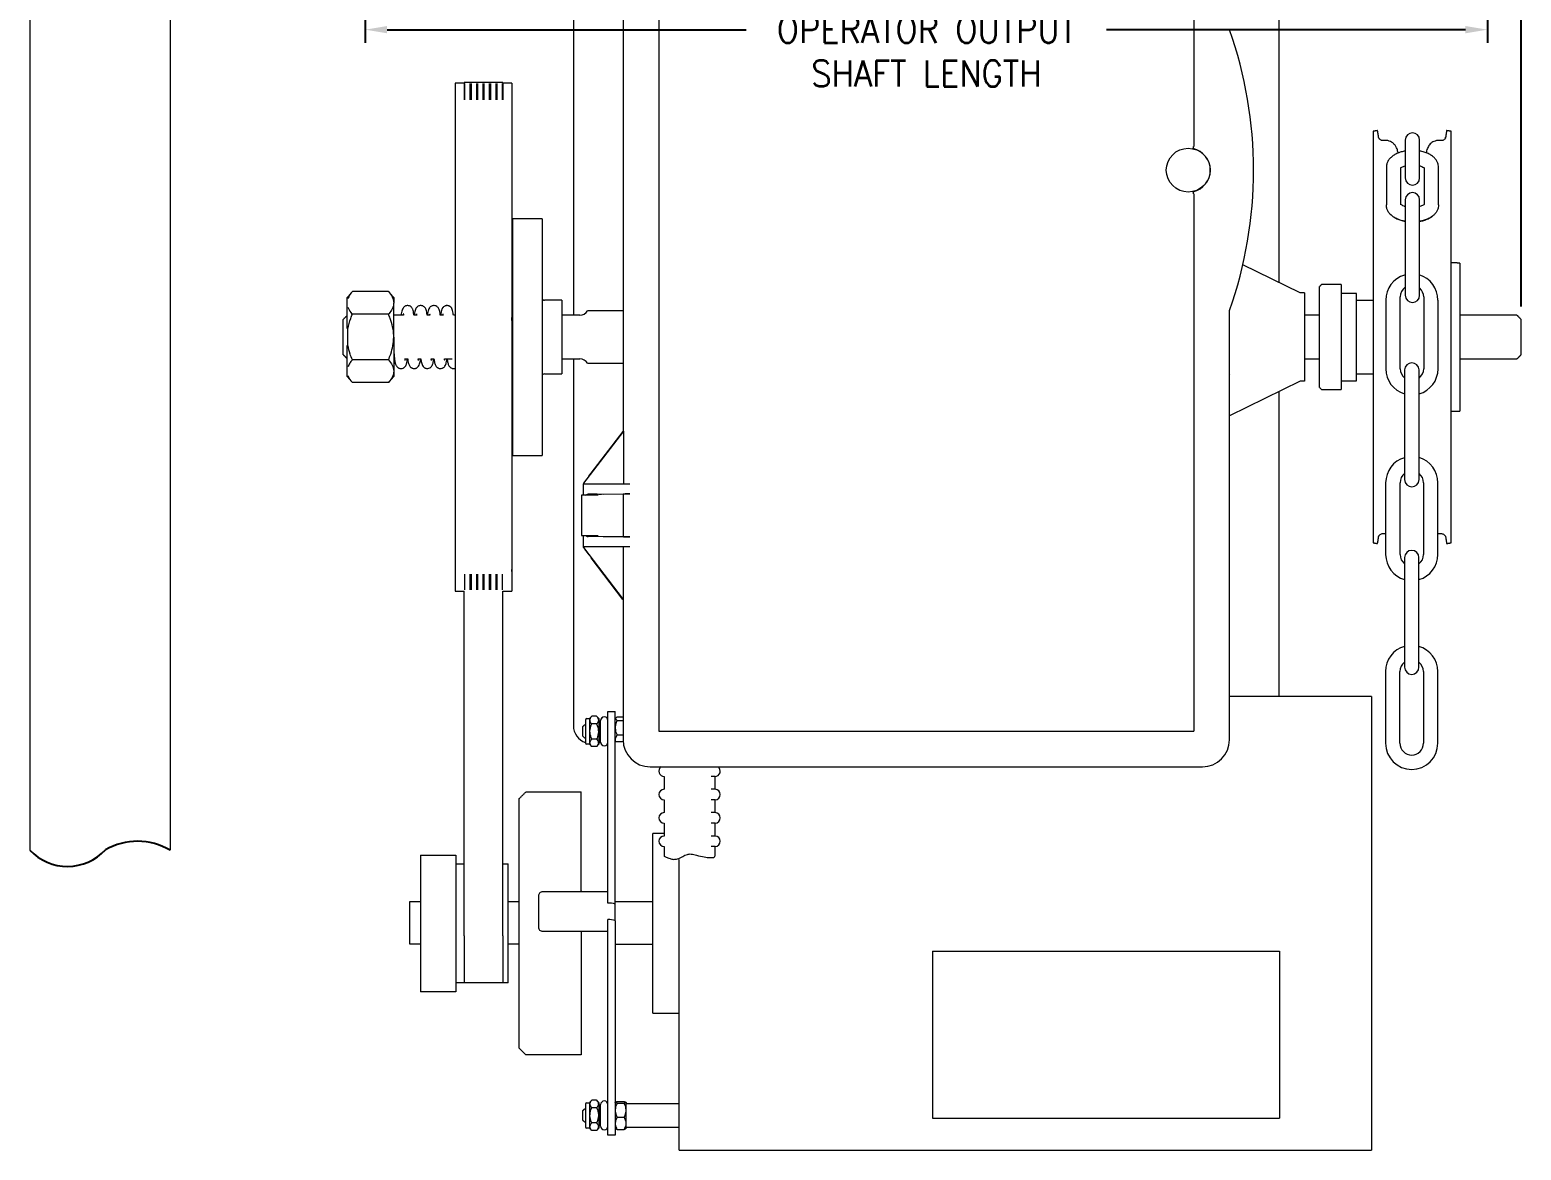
# Model space of a CAD drawing. Extents: x 2.2 to 53.5, y 8 to 42.7.
# Drawn here: x 5.4 to 26.66, y 8.04 to 24.03 of the extents above; entities that cross this region are included whole.
import ezdxf

# ---------------------------------------------------------------- set-up
doc = ezdxf.new("R2010")
doc.units = 0
doc.header["$LTSCALE"] = 0.5
doc.header["$MEASUREMENT"] = 0
doc.layers.get('Defpoints').update_dxf_attribs({"linetype": 'CONTINUOUS'})
doc.layers.add('DIM', color=1, linetype='CONTINUOUS')
doc.layers.add('OBJ', color=3, linetype='CONTINUOUS')
doc.styles.add('ROMANS', font='romans.shx', dxfattribs={"width": 0.9, "height": 0.375})
doc.dimstyles.new('GENIE', dxfattribs={"dimscale": 2, "dimtxt": 0.25, "dimasz": 0.156, "dimexe": 0.095, "dimexo": 0.0925, "dimgap": 0.095, "dimtad": 0, "dimtih": 1, "dimtoh": 1, "dimdec": 5, "dimzin": 4, "dimdsep": 46, "dimlunit": 5, "dimtxsty": 'ROMANS', "dimcen": 0.09, "dimadec": 0, "dimazin": 0, "dimtfac": 1, "dimtdec": 5, "dimtofl": 0, "dimtmove": 0, "dimatfit": 3, "dimfxl": 0, "dimfrac": 2, "dimtolj": 1, "dimtzin": 4, "dimarcsym": 0})

# ---------------------------------------------------------------- blocks, each defined once
blk = doc.blocks.new('*D34')
at = {"layer": 'Defpoints', "color": 0}
for p in [(10.183, 25.747), (26.183, 25.747), (26.183, 24.028)]:
    blk.add_point(p, dxfattribs=at)
at = {"layer": 'DIM', "color": 0, "lineweight": -2}
for p, q in [((10.183, 25.562), (10.183, 23.838)), ((26.183, 25.562), (26.183, 23.838)), ((10.495, 24.028), (15.614, 24.028)), ((25.871, 24.028), (20.751, 24.028))]:
    blk.add_line(p, q, dxfattribs=at)
at = {"layer": 'DIM', "color": 0}
for points in [[(10.495, 24.08), (10.495, 23.976), (10.183, 24.028)], [(25.871, 24.08), (25.871, 23.976), (26.183, 24.028)]]:
    blk.add_solid(points, dxfattribs=at)
at = {"layer": 'DIM', "color": 0, "insert": (18.183, 24.028), "char_height": 0.375, "attachment_point": 5, "style": 'ROMANS'}
blk.add_mtext('\\A1;16\\POPERATOR OUTPUT\\PSHAFT LENGTH', dxfattribs=at)
blk = doc.blocks.new('*D35')
at = {"layer": 'Defpoints', "color": 0}
for p in [(26.665, 40.907), (7.4, 35.562), (26.665, 19.895)]:
    blk.add_point(p, dxfattribs=at)
at = {"layer": 'DIM', "color": 0, "lineweight": -2}
for p, q in [((26.665, 20.08), (26.665, 41.097)), ((7.712, 40.907), (11.926, 40.907)), ((26.353, 40.907), (17.738, 40.907))]:
    blk.add_line(p, q, dxfattribs=at)
at = {"layer": 'DIM', "color": 0}
for points in [[(7.712, 40.959), (7.712, 40.855), (7.4, 40.907)], [(26.353, 40.959), (26.353, 40.855), (26.665, 40.907)]]:
    blk.add_solid(points, dxfattribs=at)
at = {"layer": 'DIM', "color": 0, "insert": (14.832, 40.907), "char_height": 0.375, "attachment_point": 5, "style": 'ROMANS'}
blk.add_mtext('\\A1;19 1/4 TYPICAL MIN.\\PSIDE ROOM', dxfattribs=at)

msp = doc.modelspace()

# ---------------------------------------------------------------- linework, layer by layer
at = {"layer": 'OBJ', "linetype": 'Continuous', "lineweight": 15}
for p, q in [((14.370217, 30.024074), (14.370217, 14.024075)), ((21.995214, 30.024074), (21.995214, 22.361324)), ((7.400452, 27.061657), (7.400452, 12.323764)), ((5.400452, 26.961695), (5.400452, 12.323764)), ((13.859306, 25.749074), (13.859306, 18.295349)), ((13.151203, 25.686775), (13.151203, 19.95547)), ((23.214204, 20.419156), (23.214204, 25.686775)), ((11.463406, 23.265968), (11.463406, 19.998202)), ((11.463406, 23.259571), (11.463406, 23.260247)), ((11.592908, 23.265907), (11.591903, 23.265968)), ((11.592908, 23.274514), (11.592908, 23.026383)), ((11.599408, 23.260749), (11.599408, 23.026383)), ((11.675406, 23.260749), (11.675406, 23.026383)), ((11.691406, 23.260749), (11.691406, 23.026383)), ((11.767404, 23.260749), (11.767404, 23.026383)), ((11.783408, 23.260749), (11.783408, 23.026383)), ((11.859406, 23.260749), (11.859406, 23.026383)), ((11.875406, 23.260749), (11.875406, 23.026383)), ((11.951404, 23.260749), (11.951404, 23.026383)), ((11.967408, 23.260749), (11.967408, 23.026383)), ((12.043406, 23.260749), (12.043406, 23.026383)), ((12.059406, 23.260749), (12.059406, 23.026383)), ((12.135404, 23.260749), (12.135404, 23.026383)), ((12.144908, 23.274514), (12.144908, 23.026383)), ((12.272405, 23.265968), (12.272405, 16.032198)), ((24.553206, 22.578299), (24.553206, 21.197827)), ((25.666606, 16.708636), (25.666606, 22.578299)), ((25.012405, 22.453369), (25.012405, 21.913369)), ((25.217403, 21.913369), (25.217403, 22.453369)), ((21.995214, 21.686825), (21.995214, 14.024075)), ((25.012405, 21.601862), (25.012405, 21.492814)), ((25.217403, 21.492814), (25.217403, 21.601862)), ((12.280407, 21.330971), (12.280407, 19.789421)), ((12.705407, 21.330971), (12.705407, 17.955968)), ((24.553206, 21.197827), (24.553206, 16.708636)), ((23.511564, 20.273435), (22.695535, 20.67333)), ((25.012405, 20.670641), (25.012405, 20.239695)), ((25.217403, 20.239695), (25.217403, 20.670641)), ((25.789908, 20.69919), (25.789908, 20.432063)), ((25.789908, 20.432063), (25.789908, 19.754128)), ((9.924208, 20.179395), (9.924208, 20.205969)), ((10.514204, 20.292987), (9.999206, 20.292987)), ((10.589208, 20.205969), (10.589208, 20.130609)), ((23.575253, 20.273435), (23.511564, 20.273435)), ((23.575253, 20.273435), (23.575253, 19.0135)), ((23.789905, 18.923469), (23.789905, 20.36347)), ((24.099905, 20.39347), (24.099905, 18.89347)), ((24.314904, 20.168469), (24.314904, 20.266967)), ((24.314904, 19.019968), (24.314904, 20.24558)), ((9.924208, 20.059393), (9.924208, 20.179395)), ((9.924208, 19.763467), (9.924208, 20.059393)), ((10.589208, 19.64347), (10.589208, 20.130609)), ((11.463406, 19.998202), (11.463406, 16.038379)), ((12.985404, 20.168469), (12.985404, 19.11847)), ((22.506124, 13.899074), (22.506124, 20.022203)), ((9.869207, 19.64347), (9.869207, 19.895471)), ((10.514204, 19.968231), (9.999206, 19.968231)), ((10.729279, 19.95547), (10.589208, 19.95547)), ((12.273222, 19.919852), (12.273269, 19.91821)), ((12.280351, 19.790754), (12.280398, 19.789112)), ((12.280405, 19.788766), (12.280396, 19.78911)), ((12.280407, 19.788764), (12.280407, 19.763754)), ((26.664904, 19.391469), (26.664904, 19.895471)), ((9.869207, 19.391469), (9.869207, 19.64347)), ((9.929206, 19.765847), (9.929206, 19.64347)), ((9.929206, 19.64347), (9.929206, 19.523378)), ((10.589208, 19.64347), (10.589208, 19.156331)), ((12.280405, 19.763754), (12.280396, 19.764096)), ((12.280407, 19.763754), (12.280407, 19.763726)), ((12.280407, 19.763754), (12.280407, 17.962234)), ((25.789908, 19.754128), (25.789908, 19.275615)), ((9.924208, 19.227542), (9.924208, 19.523467)), ((9.924208, 19.107544), (9.924208, 19.227542)), ((10.514204, 19.318709), (9.999206, 19.318709)), ((10.589208, 19.156331), (10.589208, 19.080971)), ((13.151203, 19.33147), (13.151203, 14.098525)), ((22.506124, 19.247475), (22.512695, 19.249192)), ((25.003554, 19.173776), (25.003554, 18.903776)), ((25.208552, 18.903776), (25.208552, 19.173776)), ((25.789908, 19.275615), (25.789908, 18.720353)), ((9.924208, 19.080971), (9.924208, 19.107544)), ((10.514204, 18.993948), (9.999206, 18.993948)), ((22.506124, 19.115027), (22.512695, 19.116969)), ((23.511564, 19.013505), (22.506124, 18.520788)), ((23.575253, 19.013505), (23.511564, 19.013505)), ((23.214204, 14.514884), (23.214204, 18.867783)), ((25.789908, 18.720353), (25.789908, 18.587749)), ((13.864863, 18.299075), (13.296103, 17.558053)), ((13.403364, 17.701316), (13.861465, 18.298165)), ((13.859799, 18.298165), (13.860498, 18.299075)), ((13.859799, 18.299075), (13.859799, 18.298165)), ((13.863784, 18.299075), (13.859799, 18.299075)), ((13.861465, 18.298165), (13.859799, 18.298165)), ((13.864863, 18.299075), (13.863784, 18.299075)), ((13.864863, 18.299075), (13.864863, 17.549075)), ((12.280396, 17.957519), (12.280405, 17.961871)), ((12.280396, 17.955544), (12.280405, 17.959897)), ((12.280407, 17.962234), (12.280407, 17.961873)), ((12.280407, 17.961873), (12.280407, 17.959897)), ((12.280407, 17.959897), (12.280407, 17.955968)), ((25.003554, 17.879778), (25.003554, 17.609778)), ((25.208552, 17.609778), (25.208552, 17.879778)), ((13.37037, 17.659405), (13.402894, 17.701316)), ((13.402894, 17.700677), (13.37037, 17.658292)), ((13.37037, 17.658292), (13.37037, 17.659405)), ((13.402894, 17.700677), (13.403364, 17.701316)), ((13.402894, 17.701316), (13.402894, 17.700677)), ((13.403364, 17.701316), (13.402894, 17.701316)), ((13.289308, 17.549075), (13.289308, 17.386575)), ((13.289308, 17.549075), (13.31544, 17.549075)), ((13.296103, 17.558053), (13.296103, 17.549075)), ((13.31544, 17.549075), (13.957128, 17.549075)), ((13.50227, 17.386575), (13.264306, 17.386575)), ((13.359735, 17.400237), (13.957128, 17.406165)), ((13.859306, 17.401819), (13.577203, 17.399073)), ((13.863784, 17.404058), (13.859306, 17.401819)), ((13.859306, 17.401819), (13.859306, 16.796329)), ((13.264306, 16.811573), (13.50227, 16.811573)), ((13.289308, 16.811573), (13.289308, 16.649073)), ((13.577203, 16.799075), (13.859306, 16.796329)), ((13.31544, 16.649073), (13.289308, 16.649073)), ((13.295597, 16.64071), (13.295597, 16.649073)), ((13.295597, 16.64071), (13.858579, 15.899073)), ((13.957128, 16.649073), (13.31544, 16.649073)), ((13.957128, 16.791988), (13.359735, 16.797916)), ((13.859306, 16.796329), (13.863784, 16.794091)), ((13.864136, 15.899073), (13.864136, 16.649073)), ((13.855913, 15.899073), (13.402894, 16.495852)), ((25.002737, 16.49841), (25.002737, 16.228405)), ((25.207735, 16.228405), (25.207735, 16.49841)), ((11.599408, 16.260557), (11.599408, 16.037398)), ((11.675406, 16.260557), (11.675406, 16.037398)), ((11.691406, 16.260557), (11.691406, 16.037398)), ((11.767404, 16.260557), (11.767404, 16.037398)), ((11.783408, 16.260557), (11.783408, 16.037398)), ((11.859406, 16.260557), (11.859406, 16.037398)), ((11.875406, 16.260557), (11.875406, 16.037398)), ((11.951404, 16.260557), (11.951404, 16.037398)), ((11.967408, 16.260557), (11.967408, 16.037398)), ((12.043406, 16.260557), (12.043406, 16.037398)), ((12.059406, 16.260557), (12.059406, 16.037398)), ((12.135404, 16.260557), (12.135404, 16.037398)), ((11.464076, 16.038379), (11.463405, 16.032198)), ((11.463405, 16.032198), (11.464076, 16.027365)), ((11.463406, 16.038379), (11.464077, 16.038379)), ((11.463406, 16.037703), (11.464077, 16.038379)), ((11.463406, 16.038379), (11.463406, 16.037703)), ((11.463406, 16.037703), (11.463406, 16.032198)), ((11.463406, 16.032198), (11.463406, 16.026693)), ((11.463406, 16.027364), (11.463406, 16.020967)), ((11.463406, 16.026693), (11.464077, 16.027364)), ((11.591903, 16.020967), (11.592908, 16.021033)), ((11.592908, 11.101385), (11.591903, 16.020969)), ((12.144903, 11.101385), (12.144903, 16.020969)), ((12.272405, 16.032198), (12.272405, 16.020967)), ((13.855913, 15.899073), (13.858579, 15.899073)), ((13.864136, 15.899073), (13.858579, 15.899073)), ((13.859306, 15.899073), (13.859306, 13.899074)), ((25.002737, 15.204407), (25.002737, 14.934407)), ((25.207735, 14.934407), (25.207735, 15.204407)), ((24.532203, 14.514884), (24.532203, 8.044887)), ((13.642604, 11.568052), (13.642604, 14.302581)), ((13.747207, 11.553845), (13.747207, 14.302581)), ((13.282207, 14.084089), (13.282207, 13.954089)), ((13.324709, 14.180596), (13.324709, 13.857584)), ((13.382202, 14.200595), (13.382202, 13.837583)), ((13.482206, 14.235563), (13.412201, 14.235563)), ((13.482206, 14.124067), (13.412201, 14.124067)), ((13.512205, 14.200595), (13.512205, 13.837583)), ((13.539605, 13.864589), (13.539605, 14.173589)), ((13.539605, 13.86459), (13.539605, 14.173588)), ((13.777207, 14.226914), (13.859283, 14.226914)), ((13.777207, 14.175565), (13.859283, 14.175565)), ((13.482206, 13.907593), (13.412201, 13.907593)), ((13.512205, 13.865625), (13.539605, 13.865625)), ((13.754623, 13.872115), (13.861511, 13.874791)), ((13.777207, 13.967739), (13.859283, 13.967739)), ((14.370217, 14.024075), (21.995214, 14.024075)), ((13.482206, 13.802616), (13.412201, 13.802616)), ((14.245216, 13.513165), (22.120214, 13.513165)), ((15.170205, 13.376773), (15.113383, 13.376773)), ((15.170205, 13.193233), (15.113383, 13.193233)), ((12.373006, 13.054885), (12.373006, 12.297983)), ((13.263002, 11.745127), (13.263002, 13.154886)), ((15.170205, 13.043232), (15.113383, 13.043232)), ((15.170205, 12.859691), (15.113383, 12.859691)), ((14.282204, 9.999886), (14.282204, 12.559885)), ((15.170205, 12.70969), (15.113383, 12.70969)), ((15.170205, 12.526149), (15.113383, 12.526149)), ((15.170205, 12.376152), (15.113383, 12.376152)), ((10.9724, 12.254885), (10.9724, 11.613356)), ((11.472403, 12.254885), (11.472403, 11.613356)), ((11.591903, 12.129884), (11.592908, 12.129823)), ((12.222408, 10.429885), (12.222408, 12.129884)), ((12.373006, 12.297983), (12.373006, 9.504886)), ((14.657206, 8.044887), (14.657206, 12.193457)), ((13.642604, 11.728862), (12.712208, 11.728862)), ((13.263002, 11.745127), (13.263002, 11.728862)), ((10.817203, 11.113947), (10.817203, 11.592386)), ((10.9724, 11.613356), (10.9724, 10.304886)), ((11.472403, 11.613356), (11.472403, 10.304886)), ((12.652209, 11.669091), (12.652209, 11.235746)), ((13.747207, 11.592386), (14.282204, 11.592386)), ((13.747207, 11.31974), (13.747207, 11.553845)), ((13.642604, 8.25719), (13.642604, 11.334019)), ((13.747207, 11.31518), (13.747207, 11.31974)), ((13.747207, 11.31518), (13.747207, 8.25719)), ((10.817203, 10.982556), (10.817203, 11.113947)), ((11.592908, 11.101385), (11.592908, 10.429885)), ((12.144903, 11.101385), (12.144903, 10.429885)), ((12.652209, 11.235746), (12.652209, 11.22663)), ((12.712208, 11.166859), (13.642604, 11.166859)), ((13.263002, 11.166859), (13.263002, 9.404884)), ((10.9724, 10.982556), (10.817203, 10.982556)), ((12.373006, 10.982556), (12.222408, 10.982556)), ((13.747207, 10.982556), (14.282204, 10.982556)), ((18.269707, 10.885982), (23.219704, 10.885982)), ((18.269707, 10.885982), (18.269707, 10.409084)), ((23.219704, 10.885982), (23.219704, 10.409084)), ((11.592908, 10.429948), (11.591903, 10.429885)), ((18.269707, 10.409084), (18.269707, 8.502777)), ((23.219704, 10.409084), (23.219704, 8.502777)), ((13.382202, 8.722188), (13.382202, 8.541469)), ((13.482206, 8.757186), (13.412201, 8.757186)), ((13.512205, 8.722188), (13.512205, 8.541469)), ((13.777207, 8.739572), (13.873203, 8.739572)), ((13.903203, 8.612398), (13.903203, 8.722188)), ((13.282207, 8.605682), (13.282207, 8.475681)), ((13.324709, 8.702188), (13.324709, 8.541382)), ((13.324709, 8.541382), (13.324709, 8.379175)), ((13.382202, 8.541469), (13.382202, 8.359175)), ((13.482206, 8.649747), (13.412201, 8.649747)), ((13.512205, 8.541469), (13.512205, 8.359175)), ((13.539605, 8.386182), (13.539605, 8.695181)), ((13.777207, 8.71421), (13.873203, 8.71421)), ((13.777207, 8.51532), (13.873203, 8.51532)), ((13.903203, 8.359175), (13.903203, 8.612398)), ((13.482206, 8.433242), (13.412201, 8.433242)), ((13.482206, 8.324177), (13.412201, 8.324177)), ((13.777207, 8.341791), (13.873203, 8.341791))]:
    msp.add_line(p, q, dxfattribs=at)
msp.add_circle((21.917724, 22.024075), 0.3125, dxfattribs=at)
for centre, radius, start, end in [((16.838361, 22.024075), 6.010909, 340.5466288, 19.4533712), ((25.114905, 22.453371), 0.1025, 0, 180), ((21.917724, 22.024075), 0.31504, 282.5866872, 77.4133128), ((25.114905, 21.913371), 0.1025, 180, 0), ((25.114905, 21.601862), 0.1025, 0, 180), ((25.106445, 20.170893), 0.3725, 106.3092813, 180), ((25.106445, 20.170893), 0.3725, 0, 73.8992248), ((25.10725, 20.215167), 0.1675, 124.3625347, 180), ((25.114905, 20.239692), 0.1025, 180, 0), ((25.10725, 20.215167), 0.1675, 0, 48.0749806), ((12.736655, 20.199719), 0.03125, 180, 270), ((13.244205, 20.080469), 0.125, 270, 330), ((13.244205, 19.206469), 0.125, 30, 90), ((25.10725, 19.191167), 0.3725, 180, 253.3700745), ((25.10725, 19.191167), 0.1675, 180, 231.7516116), ((25.106055, 19.173777), 0.1025, 0, 180), ((25.10725, 19.191167), 0.1675, 307.21508, 0), ((25.10725, 19.191167), 0.3725, 285.7809897, 0), ((12.736655, 19.087219), 0.03125, 90, 180), ((25.105251, 17.565503), 0.3725, 106.3092813, 180), ((25.105251, 17.565503), 0.3725, 0, 73.8992248), ((25.105251, 17.565503), 0.1675, 127.382777, 180), ((25.105251, 17.565503), 0.1675, 0, 51.9212783), ((25.106055, 17.609777), 0.1025, 180, 0), ((25.105235, 16.498407), 0.1025, 0, 180), ((25.105251, 16.541503), 0.3725, 180, 254.0254907), ((25.105251, 16.541503), 0.1675, 180, 232.2633206), ((25.105251, 16.541503), 0.1675, 307.7231848, 0), ((25.105251, 16.541503), 0.3725, 285.9695174, 0), ((25.10442, 14.873107), 0.3725, 105.8416992, 180), ((25.10442, 14.873107), 0.3725, 0, 73.8975877), ((25.10442, 14.873107), 0.1675, 127.378375, 180), ((25.105235, 14.934407), 0.1025, 180, 0), ((25.10442, 14.873107), 0.1675, 0, 51.9168344), ((13.401205, 14.098525), 0.25, 180, 252.1816636), ((13.344705, 14.180596), 0.02, 90, 180), ((13.591105, 14.173589), 0.0515, 0, 180), ((13.591105, 14.173589), 0.0515, 118.5704506, 180), ((13.344705, 13.857583), 0.02, 180, 270), ((13.591105, 13.864589), 0.0515, 180, 241.5933844), ((13.591105, 13.864589), 0.0515, 180, 0), ((14.245215, 13.899075), 0.385909, 180, 270), ((22.120215, 13.899075), 0.385909, 270, 0), ((25.10442, 13.849107), 0.3725, 180, 0), ((25.10442, 13.849107), 0.1675, 180, 0), ((14.445205, 13.451775), 0.075, 125.0609796, 270), ((15.170205, 13.451775), 0.075, 270, 54.9390204), ((14.445205, 13.118233), 0.075, 90, 270), ((15.170205, 13.118233), 0.075, 270, 90), ((14.445205, 12.784692), 0.075, 90, 270), ((15.170205, 12.784692), 0.075, 270, 90), ((14.445205, 12.45115), 0.075, 90, 270), ((15.170205, 12.45115), 0.075, 270, 90), ((12.712085, 11.668986), 0.059876, 89.8823036, 179.8999145), ((13.659325, 11.298968), 0.269603, 70.9756734, 93.5559462), ((13.658961, 11.06357), 0.270944, 70.992058, 93.6143477), ((12.712085, 11.226734), 0.059876, 180.1000855, 270.1176964), ((13.344705, 8.702188), 0.02, 90, 180), ((13.591105, 8.695181), 0.0515, 0, 180), ((13.344705, 8.379175), 0.02, 180, 270), ((13.591105, 8.386181), 0.0515, 180, 0)]:
    msp.add_arc(centre, radius, start, end, dxfattribs=at)
at = {"layer": 'OBJ'}
for centre, radius, start, end in [((6.936516, 11.540158), 0.910646, 59.3722172, 120.1658487), ((5.937936, 12.832586), 0.740127, 223.4308902, 316.9638319)]:
    msp.add_arc(centre, radius, start, end, dxfattribs=at)
at = {"layer": 'OBJ', "linetype": 'Continuous', "lineweight": 15}
for centre, major_axis, ratio, start_param, end_param in [((13.409305, 17.707299), (0.124992, 0.166179), 0.008384536, 1.869457154, 2.692490846), ((13.409305, 17.399074), (0.142, 0), 0.008726868, 0.001044726, 1.927383421), ((14.238726, 17.404002), (0.375, 0), 0.008726868, 2.420268055, 3.124139361), ((13.409305, 16.489158), (-0.124992, 0.167957), 0.008359396, 0.439495111, 1.262528803), ((14.238726, 16.794148), (0.375, 0), 0.008726868, 3.159045946, 3.862917252)]:
    msp.add_ellipse(centre, major_axis=major_axis, ratio=ratio, start_param=start_param, end_param=end_param, dxfattribs=at)
for points in [[(11.591903, 23.265968), (11.463406, 23.265968)], [(12.144908, 23.274514), (11.592908, 23.274514)], [(12.272405, 23.265968), (12.144908, 23.265968)], [(24.617405, 22.58847), (24.553206, 22.578299)], [(24.632517, 22.49305), (24.617405, 22.58847)], [(25.602402, 22.58847), (25.586689, 22.489244)], [(25.666606, 22.578299), (25.602402, 22.58847)], [(21.995214, 22.361324), (21.995106, 22.36032)], [(24.735375, 22.446925), (24.692221, 22.446925)], [(25.527695, 22.446925), (25.484432, 22.446925)], [(25.58653, 22.485823), (25.587731, 22.49252)], [(24.742406, 22.062517), (24.742406, 21.52884)], [(24.947403, 21.52884), (24.947403, 22.062517)], [(25.282405, 22.062517), (25.282405, 21.536983)], [(25.487407, 21.52884), (25.487407, 22.062517)], [(21.995106, 21.687829), (21.995214, 21.686825)], [(25.012405, 21.492814), (25.012405, 20.670641)], [(25.217403, 20.670641), (25.217403, 21.492814)], [(12.430405, 21.330971), (12.280407, 21.330971)], [(12.555405, 21.330971), (12.430405, 21.330971)], [(12.705407, 21.330971), (12.555405, 21.330971)], [(25.789908, 20.69919), (25.666606, 20.70134)], [(9.999206, 20.292987), (9.924208, 20.205969)], [(10.589208, 20.205969), (10.514204, 20.292987)], [(23.819904, 20.39347), (23.789905, 20.36347)], [(24.099905, 20.39347), (23.819904, 20.39347)], [(24.314904, 20.266967), (24.099905, 20.266967)], [(24.939749, 19.191169), (24.939749, 20.215167)], [(25.274746, 20.215167), (25.274746, 19.191169)], [(12.985404, 20.168469), (12.736655, 20.168469)], [(13.859306, 20.01797), (13.35246, 20.01797)], [(24.553206, 20.166967), (24.314904, 20.166967)], [(24.733945, 20.170893), (24.734751, 19.191169)], [(25.479748, 19.191169), (25.479748, 20.170893)], [(9.924208, 19.950471), (9.869207, 19.895471)], [(10.916597, 19.95547), (10.878206, 19.95547)], [(11.10414, 19.95547), (11.065623, 19.95547)], [(11.292552, 19.95547), (11.25311, 19.95547)], [(11.463406, 19.95547), (11.440766, 19.95547)], [(12.273269, 19.91821), (12.273133, 19.922879)], [(12.280351, 19.790754), (12.273222, 19.919852)], [(13.244205, 19.95547), (12.985404, 19.95547)], [(23.789905, 19.95547), (23.575253, 19.95547)], [(26.604905, 19.95547), (25.789908, 19.95547)], [(26.664904, 19.895471), (26.604905, 19.95547)], [(9.869207, 19.391469), (9.924208, 19.336468)], [(26.604905, 19.33147), (26.664904, 19.391469)], [(10.74938, 19.33147), (10.788226, 19.33147)], [(10.937228, 19.33147), (10.975765, 19.33147)], [(11.124608, 19.33147), (11.163318, 19.33147)], [(11.312128, 19.33147), (11.423405, 19.33147)], [(12.985404, 19.33147), (13.244205, 19.33147)], [(13.35246, 19.26897), (13.859306, 19.26897)], [(23.575253, 19.33147), (23.789905, 19.33147)], [(25.789908, 19.33147), (26.604905, 19.33147)], [(9.924208, 19.080971), (9.999206, 18.993948)], [(10.514204, 18.993948), (10.589208, 19.080971)], [(12.736655, 19.11847), (12.985404, 19.11847)], [(24.099905, 19.019968), (24.314904, 19.019968)], [(24.314904, 19.119967), (24.553206, 19.119967)], [(23.789905, 18.923469), (23.819904, 18.89347)], [(23.819904, 18.89347), (24.099905, 18.89347)], [(25.003554, 18.903776), (25.003554, 17.879778)], [(25.208552, 17.879778), (25.208552, 18.903776)], [(25.666606, 18.5856), (25.789908, 18.587749)], [(12.280407, 17.955968), (12.430405, 17.955968)], [(12.430405, 17.955968), (12.555405, 17.955968)], [(12.555405, 17.955968), (12.705407, 17.955968)], [(24.732752, 17.565502), (24.732752, 16.541503)], [(24.937749, 16.541503), (24.937749, 17.565502)], [(25.272746, 17.565502), (25.272746, 16.541503)], [(25.477749, 16.541503), (25.477749, 17.565502)], [(13.264306, 17.386575), (13.264306, 16.811573)], [(24.617405, 16.69847), (24.634165, 16.804285)], [(24.692221, 16.840015), (24.732752, 16.840015)], [(25.484432, 16.840015), (25.527695, 16.840015)], [(24.553206, 16.708636), (24.617405, 16.69847)], [(25.586534, 16.798681), (25.602402, 16.69847)], [(25.602402, 16.69847), (25.666606, 16.708636)], [(12.273269, 16.329635), (12.273133, 16.299569)], [(12.273133, 16.297138), (12.273269, 16.32756)], [(25.002737, 16.228405), (25.002737, 15.893469)], [(25.207735, 15.893469), (25.207735, 16.228405)], [(11.463406, 16.020967), (11.591903, 16.020967)], [(12.144908, 16.020967), (12.272405, 16.020967)], [(25.002737, 15.893469), (25.002737, 15.204407)], [(25.207735, 15.204407), (25.207735, 15.893469)], [(24.731921, 14.873108), (24.731921, 13.849105)], [(24.936919, 13.849105), (24.936919, 14.873108)], [(25.27192, 14.873108), (25.27192, 13.849105)], [(25.476923, 13.849105), (25.476923, 14.873108)], [(24.532203, 14.514884), (22.506124, 14.514884)], [(13.642604, 14.302581), (13.747207, 14.302581)], [(13.282207, 14.084089), (13.312206, 14.114089)], [(13.312206, 14.114089), (13.324709, 14.114089)], [(13.344702, 14.200595), (13.382202, 14.200595)], [(13.382202, 14.200595), (13.414116, 14.237825)], [(13.480291, 14.237825), (13.512205, 14.200595)], [(13.512205, 14.138089), (13.539605, 14.138089)], [(13.747207, 14.200595), (13.7588, 14.214121)], [(13.312206, 13.92409), (13.282207, 13.954089)], [(13.324709, 13.92409), (13.312206, 13.92409)], [(13.382202, 13.837583), (13.344702, 13.837583)], [(13.414116, 13.800355), (13.382202, 13.837583)], [(13.512205, 13.837583), (13.480291, 13.800355)], [(14.445206, 13.376773), (14.445206, 13.193233)], [(15.170205, 13.193233), (15.170205, 13.376773)], [(12.373006, 13.054885), (12.473001, 13.154886)], [(12.473001, 13.154886), (13.263002, 13.154886)], [(14.445206, 13.043232), (14.445206, 12.859691)], [(15.170205, 12.859691), (15.170205, 13.043232)], [(14.445206, 12.559885), (14.282204, 12.559885)], [(14.445206, 12.70969), (14.445206, 12.526149)], [(15.170205, 12.526149), (15.170205, 12.70969)], [(14.445206, 12.376152), (14.445206, 12.235354)], [(15.170205, 12.239024), (15.170205, 12.376152)], [(10.9724, 12.254885), (11.472403, 12.254885)], [(11.472403, 12.129884), (11.591903, 12.129884)], [(12.144903, 12.129884), (12.222408, 12.129884)], [(10.817203, 11.592386), (10.9724, 11.592386)], [(12.222408, 11.592386), (12.373006, 11.592386)], [(11.591903, 10.429885), (11.472403, 10.429885)], [(12.144903, 10.429885), (11.592908, 10.429885)], [(11.683901, 10.429885), (11.682906, 10.429885)], [(11.775908, 10.429885), (11.774904, 10.429885)], [(11.867906, 10.429885), (11.866901, 10.429885)], [(11.959903, 10.429885), (11.958908, 10.429885)], [(12.051901, 10.429885), (12.050906, 10.429885)], [(12.222408, 10.429885), (12.142904, 10.429885)], [(11.472403, 10.304886), (10.9724, 10.304886)], [(14.282204, 9.999886), (14.657206, 9.999886)], [(12.473001, 9.404884), (12.373006, 9.504886)], [(13.263002, 9.404884), (12.473001, 9.404884)], [(13.344702, 8.722188), (13.382202, 8.722188)], [(13.382202, 8.722188), (13.411769, 8.756679)], [(13.482591, 8.756742), (13.512205, 8.722188)], [(13.747207, 8.722188), (13.755439, 8.731791)], [(13.896688, 8.729789), (13.903203, 8.722188)], [(13.282207, 8.605682), (13.312206, 8.635682)], [(13.312206, 8.635682), (13.324709, 8.635682)], [(13.512205, 8.659681), (13.539605, 8.659681)], [(13.903203, 8.710683), (14.657206, 8.710683)], [(13.312206, 8.445681), (13.282207, 8.475681)], [(13.324709, 8.445681), (13.312206, 8.445681)], [(13.382202, 8.359175), (13.344702, 8.359175)], [(13.411769, 8.324684), (13.382202, 8.359175)], [(13.512205, 8.359175), (13.482591, 8.32462)], [(13.539605, 8.421682), (13.512205, 8.421682)], [(13.755439, 8.349572), (13.747207, 8.359175)], [(13.873203, 8.341791), (13.896322, 8.351888)], [(13.903203, 8.359175), (13.896688, 8.351574)], [(14.657206, 8.37068), (13.903203, 8.37068)], [(18.269707, 8.502777), (23.219704, 8.502777)], [(13.747207, 8.25719), (13.642604, 8.25719)], [(14.657206, 8.044887), (24.532203, 8.044887)]]:
    msp.add_open_spline(points, degree=1, dxfattribs=at)
for points, knots in [([(21.986376, 22.331545), (21.98639, 22.331546), (21.98655, 22.331558), (21.987108, 22.33216), (21.988423, 22.335296), (21.990483, 22.341826), (21.992818, 22.350487), (21.994343, 22.357043), (21.995106, 22.36032)], [0, 0, 0, 0, 0.011627607, 0.133699462, 0.350887786, 0.567404737, 0.783756623, 1, 1, 1, 1]), ([(24.692474, 22.447516), (24.686406, 22.447713), (24.67442, 22.448102), (24.658937, 22.455598), (24.647312, 22.465034), (24.639718, 22.47473), (24.635359, 22.483), (24.633297, 22.488473), (24.632435, 22.491327), (24.631971, 22.49306), (24.631781, 22.49397), (24.631965, 22.493071), (24.632086, 22.492483)], [0, 0, 0, 0, 0.160723658, 0.317467339, 0.449039466, 0.559485545, 0.64684006, 0.703828519, 0.744557831, 0.79087713, 0.862969374, 1, 1, 1, 1]), ([(24.910589, 22.267698), (24.9102, 22.269932), (24.906751, 22.289733), (24.897867, 22.321804), (24.878699, 22.363683), (24.8528, 22.398301), (24.819436, 22.424961), (24.782259, 22.440909), (24.754011, 22.447996), (24.737962, 22.446333), (24.7353, 22.446057)], [0, 0, 0, 0, 0.0248860027, 0.2206083557, 0.362695592, 0.5276478581, 0.6900004785, 0.8234776184, 0.9707171576, 1, 1, 1, 1]), ([(25.484498, 22.445916), (25.48172, 22.446241), (25.465943, 22.44809), (25.438716, 22.441103), (25.406347, 22.427742), (25.379899, 22.409019), (25.358303, 22.386981), (25.340618, 22.361497), (25.326539, 22.332367), (25.316323, 22.302106), (25.312211, 22.281399), (25.310339, 22.271974)], [0, 0, 0, 0, 0.031067016, 0.176446955, 0.303476074, 0.42120954, 0.533836814, 0.645554971, 0.764890959, 0.89297872, 1, 1, 1, 1]), ([(25.587769, 22.492774), (25.587827, 22.49303), (25.587933, 22.493494), (25.587423, 22.491421), (25.58629, 22.487795), (25.583003, 22.47955), (25.574159, 22.465693), (25.557258, 22.45304), (25.540011, 22.446563), (25.530349, 22.447566), (25.527845, 22.447826)], [0, 0, 0, 0, 0.085695698, 0.155321338, 0.209493522, 0.279796776, 0.459123871, 0.70319587, 0.923068374, 1, 1, 1, 1]), ([(25.012405, 22.296106), (25.002978, 22.294695), (24.971225, 22.289943), (24.920832, 22.273877), (24.865118, 22.248676), (24.818964, 22.216894), (24.783344, 22.180695), (24.758365, 22.140373), (24.744567, 22.100232), (24.743056, 22.073862), (24.742406, 22.062517)], [0, 0, 0, 0, 0.065010847, 0.21896057, 0.376748002, 0.522567334, 0.659056352, 0.786291141, 0.908059203, 1, 1, 1, 1]), ([(25.487407, 22.062517), (25.48661, 22.075094), (25.484844, 22.102956), (25.469726, 22.143849), (25.444453, 22.182988), (25.409725, 22.217668), (25.365524, 22.248018), (25.311815, 22.272783), (25.261432, 22.289205), (25.228332, 22.294372), (25.217403, 22.296078)], [0, 0, 0, 0, 0.101897958, 0.2257459853, 0.3501484152, 0.4807947627, 0.6214157224, 0.7712069528, 0.9244610161, 1, 1, 1, 1]), ([(24.948563, 22.055674), (24.952264, 22.058804), (24.959713, 22.065102), (24.982454, 22.07749), (25.002965, 22.083827), (25.012405, 22.086744)], [0, 0, 0, 0, 0.347682759, 0.699783759, 1, 1, 1, 1]), ([(25.217403, 22.086397), (25.223573, 22.084733), (25.242369, 22.079663), (25.263849, 22.069003), (25.277795, 22.058997), (25.2796, 22.057176), (25.279645, 22.057129)], [0, 0, 0, 0, 0.197401803, 0.601358711, 0.989875231, 1, 1, 1, 1]), ([(21.995106, 21.687829), (21.994343, 21.691106), (21.992818, 21.697662), (21.990483, 21.706323), (21.988423, 21.712853), (21.987108, 21.715989), (21.98655, 21.716591), (21.98639, 21.716603), (21.986376, 21.716604)], [0, 0, 0, 0, 0.216243377, 0.432595263, 0.649112214, 0.866300538, 0.988372393, 1, 1, 1, 1]), ([(25.012405, 21.295251), (25.002978, 21.296661), (24.971225, 21.301413), (24.920832, 21.31748), (24.865118, 21.342681), (24.818964, 21.374463), (24.783344, 21.410662), (24.758365, 21.450984), (24.744567, 21.491125), (24.743056, 21.517495), (24.742406, 21.52884)], [0, 0, 0, 0, 0.065010847, 0.21896057, 0.376748002, 0.522567334, 0.659056352, 0.786291141, 0.908059203, 1, 1, 1, 1]), ([(25.012405, 21.504956), (25.006259, 21.506599), (24.987535, 21.511607), (24.965097, 21.523097), (24.948559, 21.534402), (24.944647, 21.540738), (24.945247, 21.539235), (24.945315, 21.539066)], [0, 0, 0, 0, 0.138844566, 0.422955133, 0.696235323, 0.965833114, 1, 1, 1, 1]), ([(25.487407, 21.52884), (25.48661, 21.516263), (25.484844, 21.488401), (25.469726, 21.447508), (25.444453, 21.408369), (25.409725, 21.373689), (25.365524, 21.343339), (25.311815, 21.318574), (25.261432, 21.302152), (25.228332, 21.296985), (25.217403, 21.295279)], [0, 0, 0, 0, 0.101897958, 0.2257459853, 0.3501484152, 0.4807947627, 0.6214157224, 0.7712069528, 0.9244610161, 1, 1, 1, 1]), ([(25.284695, 21.539559), (25.284189, 21.538722), (25.28316, 21.537017), (25.269519, 21.525855), (25.247957, 21.514166), (25.228014, 21.507955), (25.219168, 21.5052)], [0, 0, 0, 0, 0.255288156, 0.519373425, 0.786803051, 1, 1, 1, 1]), ([(24.799255, 21.396794), (24.80604, 21.389511), (24.824649, 21.369533), (24.864525, 21.343525), (24.917929, 21.318515), (24.968388, 21.302154), (25.00148, 21.296982), (25.012405, 21.295274)], [0, 0, 0, 0, 0.134482746, 0.368890231, 0.618611169, 0.874091074, 1, 1, 1, 1]), ([(25.219168, 21.295537), (25.227998, 21.296866), (25.259142, 21.301554), (25.309063, 21.317414), (25.364356, 21.342945), (25.404114, 21.368512), (25.421642, 21.387539), (25.426986, 21.39334)], [0, 0, 0, 0, 0.104602571, 0.368925551, 0.639837264, 0.890199864, 1, 1, 1, 1]), ([(9.999206, 20.292987), (9.985672, 20.276481), (9.958442, 20.243274), (9.942921, 20.208232), (9.935115, 20.190608)], [0, 0, 0, 0, 0.4970381863, 1, 1, 1, 1]), ([(10.514204, 20.292987), (10.53391, 20.267739), (10.574038, 20.216324), (10.589034, 20.160165), (10.589203, 20.131372), (10.589208, 20.130609)], [0, 0, 0, 0, 0.484344167, 0.986328035, 1, 1, 1, 1]), ([(9.935115, 20.07061), (9.947285, 20.045097), (9.963949, 20.010166), (9.991719, 19.977136), (9.999206, 19.968231)], [0, 0, 0, 0, 0.730380542, 1, 1, 1, 1]), ([(10.589208, 20.130609), (10.586353, 20.10788), (10.580541, 20.061601), (10.546904, 20.007787), (10.521574, 19.977145), (10.514204, 19.968231)], [0, 0, 0, 0, 0.406292212, 0.827269617, 1, 1, 1, 1]), ([(10.878361, 19.95547), (10.877889, 19.958861), (10.875105, 19.978284), (10.869802, 20.008795), (10.864125, 20.033145), (10.85308, 20.056347), (10.837193, 20.07545), (10.814466, 20.088789), (10.790881, 20.093486), (10.768086, 20.091117), (10.749037, 20.083492), (10.732493, 20.071021), (10.716433, 20.050658), (10.707519, 20.027052), (10.700399, 19.998059), (10.696433, 19.9696), (10.694464, 19.95547)], [0.5875013977, 0.5875013977, 0.5875013977, 0.5875013977, 0.5988342949, 0.6536672117, 0.7042717409, 0.7273629992, 0.7504640734, 0.7731553327, 0.7917878797, 0.8073666623, 0.8241686473, 0.8421710977, 0.8607004174, 0.901784387, 0.9512361173, 1, 1, 1, 1]), ([(11.065871, 19.95547), (11.064916, 19.962386), (11.061673, 19.984478), (11.055785, 20.015747), (11.049716, 20.039373), (11.035213, 20.064337), (11.015425, 20.082237), (10.992277, 20.09163), (10.968468, 20.093289), (10.947339, 20.088512), (10.929286, 20.078878), (10.914417, 20.064866), (10.901233, 20.044704), (10.893503, 20.021573), (10.886966, 19.992917), (10.883552, 19.966535), (10.88212, 19.95547)], [0.5878881787, 0.5878881787, 0.5878881787, 0.5878881787, 0.611042241, 0.6650296575, 0.7145096261, 0.7373560096, 0.7608433205, 0.7820123567, 0.7987672091, 0.8147629734, 0.8321131461, 0.8504209961, 0.8692779003, 0.9121324257, 0.9631475371, 1, 1, 1, 1]), ([(11.253363, 19.95547), (11.251934, 19.965885), (11.248243, 19.990513), (11.241839, 20.021854), (11.23482, 20.046295), (11.215585, 20.072392), (11.19333, 20.087242), (11.169873, 20.093213), (11.146605, 20.091933), (11.127047, 20.085086), (11.109998, 20.073427), (11.087543, 20.046892), (11.080816, 20.019781), (11.073481, 19.987478), (11.070584, 19.963309), (11.069645, 19.95547)], [0.588159228, 0.588159228, 0.588159228, 0.588159228, 0.6229599127, 0.6760735326, 0.7243240517, 0.7472857204, 0.7704203532, 0.7898246622, 0.8055380474, 0.8221309896, 0.8399724473, 0.8584504833, 0.9223105887, 0.9747983, 1, 1, 1, 1]), ([(11.440766, 19.95547), (11.439336, 19.965885), (11.435645, 19.990513), (11.429242, 20.021854), (11.422223, 20.046295), (11.402988, 20.072392), (11.380733, 20.087242), (11.357275, 20.093213), (11.334008, 20.091933), (11.314449, 20.085086), (11.297401, 20.073427), (11.274945, 20.046892), (11.268219, 20.019781), (11.260884, 19.987478), (11.257987, 19.963309), (11.257047, 19.95547)], [0.588159228, 0.588159228, 0.588159228, 0.588159228, 0.6229599127, 0.6760735326, 0.7243240517, 0.7472857204, 0.7704203532, 0.7898246622, 0.8055380474, 0.8221309896, 0.8399724473, 0.8584504833, 0.9223105887, 0.9747983, 1, 1, 1, 1]), ([(11.423405, 20.03664), (11.42068, 20.044469), (11.416164, 20.057442), (11.393984, 20.079903), (11.371164, 20.090641), (11.347382, 20.093517), (11.325544, 20.089641), (11.307119, 20.080843), (11.285798, 20.062238), (11.272899, 20.036713), (11.265486, 20.009022), (11.260054, 19.981657), (11.257557, 19.959906), (11.257047, 19.95547)], [0, 0, 0, 0, 0.116682211, 0.193347122, 0.265721836, 0.323684134, 0.375925466, 0.432795857, 0.49322009, 0.621237284, 0.775377994, 0.954182659, 1, 1, 1, 1]), ([(9.935115, 19.763467), (9.946886, 19.813112), (9.963455, 19.882989), (9.991179, 19.949091), (9.999206, 19.968231)], [0, 0, 0, 0, 0.710443762, 1, 1, 1, 1]), ([(10.589208, 19.64347), (10.589127, 19.650908), (10.588595, 19.699572), (10.576292, 19.79039), (10.546287, 19.890725), (10.522136, 19.94907), (10.514204, 19.968231)], [0, 0, 0, 0, 0.066532301, 0.435273222, 0.814540132, 1, 1, 1, 1]), ([(10.726331, 19.976289), (10.726092, 19.97618), (10.725541, 19.975928), (10.727383, 19.966942), (10.728745, 19.958828), (10.729279, 19.95547)], [0, 0, 0, 0, 0.01923115707, 0.04429923742, 0.05980085105, 0.05980085105, 0.05980085105, 0.05980085105]), ([(10.913922, 19.976261), (10.913665, 19.97651), (10.912625, 19.977523), (10.914292, 19.970653), (10.915947, 19.960946), (10.916801, 19.95547)], [0, 0, 0, 0, 0.00851875066, 0.03456449919, 0.0598134391, 0.0598134391, 0.0598134391, 0.0598134391]), ([(11.101104, 19.976819), (11.101017, 19.976179), (11.1008, 19.97459), (11.102803, 19.96355), (11.104159, 19.95547)], [0, 0, 0, 0, 0.02413710408, 0.05991747714, 0.05991747714, 0.05991747714, 0.05991747714]), ([(11.291914, 19.971244), (11.291515, 19.971237), (11.29004, 19.971212), (11.29138, 19.963046), (11.292498, 19.95547)], [0, 0, 0, 0, 0.0554710649, 0.2052102563, 0.2052102563, 0.2052102563, 0.2052102563]), ([(12.280407, 19.788764), (12.280406, 19.788932), (12.280402, 19.789601), (12.280373, 19.79026), (12.280351, 19.790754)], [0, 0, 0, 0, 0.250425188, 1, 1, 1, 1]), ([(9.924208, 19.763467), (9.926233, 19.763467), (9.929867, 19.763467), (9.933505, 19.763467), (9.935115, 19.763467)], [0, 0, 0, 0, 0.557402891, 1, 1, 1, 1]), ([(10.514204, 19.318709), (10.525348, 19.346204), (10.551713, 19.411259), (10.582105, 19.519668), (10.58682, 19.601855), (10.589208, 19.64347)], [0, 0, 0, 0, 0.265458187, 0.628071511, 1, 1, 1, 1]), ([(9.935115, 19.523467), (9.933505, 19.523467), (9.929867, 19.523467), (9.926233, 19.523467), (9.924208, 19.523467)], [0, 0, 0, 0, 0.442597109, 1, 1, 1, 1]), ([(9.999206, 19.318709), (9.987839, 19.346172), (9.960402, 19.41246), (9.944455, 19.482466), (9.935115, 19.523467)], [0, 0, 0, 0, 0.414310422, 1, 1, 1, 1]), ([(10.589208, 19.440706), (10.590531, 19.426752), (10.593763, 19.392684), (10.597926, 19.351596), (10.602225, 19.318141), (10.607531, 19.285152), (10.616801, 19.248079), (10.632943, 19.221376), (10.649098, 19.207893), (10.662379, 19.200447), (10.677954, 19.195259), (10.698501, 19.193411), (10.719453, 19.198255), (10.735041, 19.206598), (10.749683, 19.218199), (10.7618, 19.234995), (10.773257, 19.263564), (10.779337, 19.294856), (10.782966, 19.320687), (10.784481, 19.33147)], [0, 0, 0, 0, 0.067169099, 0.163983034, 0.233605883, 0.293355582, 0.404349022, 0.504836117, 0.535213502, 0.554016154, 0.577025192, 0.608149076, 0.646500001, 0.668573911, 0.693808871, 0.755353531, 0.819666086, 0.924719195, 1, 1, 1, 1]), ([(9.999206, 19.318709), (9.985672, 19.302203), (9.958442, 19.268996), (9.942921, 19.233954), (9.935115, 19.21633)], [0, 0, 0, 0, 0.497037617, 1, 1, 1, 1]), ([(10.514204, 19.318709), (10.53391, 19.293461), (10.574038, 19.242045), (10.589034, 19.185889), (10.589203, 19.157094), (10.589208, 19.156331)], [0, 0, 0, 0, 0.48434417, 0.986328793, 1, 1, 1, 1]), ([(10.589208, 19.156331), (10.586353, 19.133602), (10.580541, 19.087322), (10.546904, 19.033512), (10.521574, 19.002865), (10.514204, 18.993948)], [0, 0, 0, 0, 0.406290308, 0.827264959, 1, 1, 1, 1]), ([(10.753702, 19.307675), (10.753756, 19.307703), (10.753939, 19.307796), (10.751835, 19.316181), (10.750228, 19.325481), (10.749316, 19.33147)], [0, 0, 0, 0, 0.0260954561, 0.0883939353, 0.1637671126, 0.1637671126, 0.1637671126, 0.1637671126]), ([(10.788032, 19.33147), (10.789384, 19.321001), (10.793054, 19.296004), (10.799911, 19.26324), (10.811389, 19.23645), (10.821971, 19.221058), (10.83177, 19.211711), (10.839562, 19.206324), (10.846818, 19.202125), (10.858853, 19.197027), (10.87703, 19.193578), (10.895963, 19.195194), (10.912863, 19.201187), (10.929632, 19.210978), (10.947613, 19.230378), (10.959132, 19.257904), (10.966685, 19.294922), (10.970187, 19.315178), (10.972076, 19.331349), (10.97209, 19.33147)], [0.5847966327, 0.5847966327, 0.5847966327, 0.5847966327, 0.6210409004, 0.6774391328, 0.7086688515, 0.7341708932, 0.7527614088, 0.7594296774, 0.7644362292, 0.7746764515, 0.7891189214, 0.8075852956, 0.8181193191, 0.8298432537, 0.8585362611, 0.9085836413, 0.9500193192, 0.99962741, 1, 1, 1, 1]), ([(10.941044, 19.308111), (10.941152, 19.307947), (10.942521, 19.305851), (10.939551, 19.316228), (10.937397, 19.328409), (10.936907, 19.33147)], [0, 0, 0, 0, 0.00404394158, 0.05140720094, 0.06619842817, 0.06619842817, 0.06619842817, 0.06619842817]), ([(10.975544, 19.33147), (10.976519, 19.323972), (10.978908, 19.307114), (10.983641, 19.280243), (10.991785, 19.251095), (11.003212, 19.22864), (11.016076, 19.214372), (11.026302, 19.206418), (11.040258, 19.199211), (11.056434, 19.194586), (11.078122, 19.193735), (11.099708, 19.200378), (11.124425, 19.216123), (11.141604, 19.241623), (11.152259, 19.282462), (11.156696, 19.309594), (11.159092, 19.328368), (11.159488, 19.33147)], [0.585612738, 0.585612738, 0.585612738, 0.585612738, 0.611603174, 0.6465475055, 0.686560847, 0.725475718, 0.7469212962, 0.7613273993, 0.7708396576, 0.7835886943, 0.8005152911, 0.8210604315, 0.8330970026, 0.8799835946, 0.9403056702, 0.9901373835, 1, 1, 1, 1]), ([(11.12848, 19.308421), (11.128556, 19.30848), (11.12892, 19.30876), (11.126482, 19.319451), (11.124669, 19.330525), (11.124518, 19.33147)], [0, 0, 0, 0, 0.01315849216, 0.06228151159, 0.06677316935, 0.06677316935, 0.06677316935, 0.06677316935]), ([(11.163012, 19.33147), (11.165529, 19.311232), (11.170687, 19.277728), (11.183804, 19.239055), (11.199072, 19.218729), (11.208806, 19.210099), (11.216521, 19.20513), (11.224385, 19.20089), (11.23681, 19.196166), (11.256238, 19.193376), (11.276052, 19.196374), (11.292673, 19.203637), (11.30834, 19.214308), (11.327062, 19.236874), (11.337963, 19.27322), (11.34335, 19.304279), (11.346154, 19.325561), (11.346933, 19.33147)], [0.5852841417, 0.5852841417, 0.5852841417, 0.5852841417, 0.6540461467, 0.7149351562, 0.7391822556, 0.7564462262, 0.7624690884, 0.767022492, 0.7780761963, 0.7933554048, 0.8125460865, 0.8234654967, 0.8358251665, 0.8660839573, 0.9297443732, 0.9804944666, 1, 1, 1, 1]), ([(11.316267, 19.307605), (11.316289, 19.307573), (11.317178, 19.306293), (11.314714, 19.31332), (11.313158, 19.322868), (11.311971, 19.33147)], [0, 0, 0, 0, 0.00057502668, 0.02294520415, 0.06691962942, 0.06691962942, 0.06691962942, 0.06691962942]), ([(11.350457, 19.33147), (11.352974, 19.311232), (11.358132, 19.277728), (11.371249, 19.239055), (11.386516, 19.218729), (11.396251, 19.210099), (11.403966, 19.20513), (11.41183, 19.20089), (11.424255, 19.196166), (11.442594, 19.193532), (11.456504, 19.19534), (11.463406, 19.197255)], [0.5852841417, 0.5852841417, 0.5852841417, 0.5852841417, 0.6540461467, 0.7149351562, 0.7391822556, 0.7564462262, 0.7624690884, 0.767022492, 0.7780761963, 0.7933554048, 0.8099943004, 0.8099943004, 0.8099943004, 0.8099943004]), ([(9.935115, 19.096327), (9.947286, 19.070818), (9.96395, 19.035891), (9.991719, 19.002855), (9.999206, 18.993948)], [0, 0, 0, 0, 0.730371107, 1, 1, 1, 1]), ([(12.280398, 17.955541), (12.280398, 17.955904), (12.280397, 17.957356), (12.280403, 17.958808), (12.280407, 17.959897)], [0, 0, 0, 0, 0.249997953, 1, 1, 1, 1]), ([(13.359735, 17.400237), (13.352055, 17.398722), (13.336927, 17.395738), (13.322581, 17.387076), (13.31553, 17.382944), (13.31544, 17.382891)], [0, 0, 0, 0, 0.5043971898, 0.9936217436, 1, 1, 1, 1]), ([(13.31544, 16.815257), (13.31553, 16.815206), (13.318168, 16.813705), (13.325706, 16.809461), (13.340042, 16.801519), (13.352484, 16.799243), (13.359735, 16.797916)], [0, 0, 0, 0, 0.006352885, 0.184662797, 0.524798904, 1, 1, 1, 1]), ([(24.632132, 16.794476), (24.632286, 16.795052), (24.632579, 16.796155), (24.63389, 16.800218), (24.637434, 16.808511), (24.646267, 16.821724), (24.662659, 16.833929), (24.679727, 16.840359), (24.689457, 16.839372), (24.692047, 16.839109)], [0, 0, 0, 0, 0.066900189, 0.128123481, 0.216235735, 0.401217305, 0.666193654, 0.911168328, 1, 1, 1, 1]), ([(25.527469, 16.839808), (25.534249, 16.839315), (25.546805, 16.838401), (25.56249, 16.830283), (25.573604, 16.820719), (25.580772, 16.811105), (25.584816, 16.803076), (25.58668, 16.797964), (25.58746, 16.795288), (25.587878, 16.793751), (25.587994, 16.793132), (25.587941, 16.793398), (25.587938, 16.793415)], [0, 0, 0, 0, 0.205522632, 0.380621999, 0.52809645, 0.651405256, 0.747644688, 0.809100816, 0.854966576, 0.909337374, 0.994386408, 1, 1, 1, 1]), ([(13.412201, 13.907593), (13.401634, 13.937132), (13.380378, 13.996552), (13.391754, 14.073019), (13.407797, 14.113071), (13.412201, 14.124067)], [0, 0, 0, 0, 0.417658069, 0.840133208, 1, 1, 1, 1]), ([(13.412201, 14.124067), (13.408394, 14.128913), (13.393453, 14.147933), (13.381513, 14.183234), (13.396597, 14.21605), (13.409693, 14.232427), (13.412201, 14.235563)], [0, 0, 0, 0, 0.136765833, 0.5367689035, 0.9112946228, 1, 1, 1, 1]), ([(13.482206, 14.235563), (13.484714, 14.232427), (13.497811, 14.21605), (13.512894, 14.183234), (13.500954, 14.147933), (13.486013, 14.128913), (13.482206, 14.124067)], [0, 0, 0, 0, 0.0887053772, 0.4632310965, 0.863234167, 1, 1, 1, 1]), ([(13.482206, 14.124067), (13.492773, 14.094527), (13.514029, 14.035107), (13.502654, 13.958641), (13.48661, 13.918588), (13.482206, 13.907593)], [0, 0, 0, 0, 0.417658767, 0.840133895, 1, 1, 1, 1]), ([(13.777207, 14.175565), (13.766642, 14.182572), (13.745389, 14.196668), (13.756742, 14.214805), (13.772799, 14.224306), (13.777207, 14.226914)], [0, 0, 0, 0, 0.417646337, 0.840130538, 1, 1, 1, 1]), ([(13.777207, 13.967739), (13.774695, 13.973585), (13.761584, 14.004101), (13.746533, 14.065285), (13.75844, 14.131079), (13.773396, 14.166531), (13.777207, 14.175565)], [0, 0, 0, 0, 0.088730838, 0.463230651, 0.863229349, 1, 1, 1, 1]), ([(13.412201, 13.802616), (13.401634, 13.81694), (13.380378, 13.845755), (13.391756, 13.88284), (13.407797, 13.902261), (13.412201, 13.907593)], [0, 0, 0, 0, 0.417645187, 0.840111381, 1, 1, 1, 1]), ([(13.482206, 13.907593), (13.492773, 13.893268), (13.514028, 13.864455), (13.502654, 13.827372), (13.48661, 13.807948), (13.482206, 13.802616)], [0, 0, 0, 0, 0.417680342, 0.840146075, 1, 1, 1, 1]), ([(13.754623, 13.872115), (13.754102, 13.873469), (13.745174, 13.896666), (13.757396, 13.930921), (13.772939, 13.959808), (13.777207, 13.967739)], [0, 0, 0, 0, 0.043020918, 0.73725822, 1, 1, 1, 1]), ([(14.448749, 12.235354), (14.447678, 12.236107), (14.442161, 12.239986), (14.470098, 12.229523), (14.520098, 12.204512), (14.578806, 12.190335), (14.643362, 12.198613), (14.704815, 12.234598), (14.768387, 12.266523), (14.839588, 12.272966), (14.921555, 12.248568), (15.017828, 12.224033), (15.103758, 12.217926), (15.159923, 12.218825), (15.166567, 12.232283), (15.169895, 12.239024)], [0, 0, 0, 0, 0.024825858, 0.127899704, 0.21854868, 0.286650889, 0.339463528, 0.414129741, 0.477974229, 0.524029644, 0.594586929, 0.698761659, 0.801418159, 0.900540924, 1, 1, 1, 1]), ([(13.412201, 8.649747), (13.401634, 8.664409), (13.380379, 8.693902), (13.391752, 8.731846), (13.407797, 8.751728), (13.412201, 8.757186)], [0, 0, 0, 0, 0.417660165, 0.840153319, 1, 1, 1, 1]), ([(13.482206, 8.757186), (13.492773, 8.742525), (13.514029, 8.713035), (13.502652, 8.675081), (13.48661, 8.655204), (13.482206, 8.649747)], [0, 0, 0, 0, 0.417661023, 0.840118724, 1, 1, 1, 1]), ([(13.777207, 8.71421), (13.766642, 8.71767), (13.74539, 8.724632), (13.756742, 8.73359), (13.772799, 8.738284), (13.777207, 8.739572)], [0, 0, 0, 0, 0.417668657, 0.84012958, 1, 1, 1, 1]), ([(13.873203, 8.739572), (13.883768, 8.736111), (13.90502, 8.72915), (13.893668, 8.720191), (13.877611, 8.715498), (13.873203, 8.71421)], [0, 0, 0, 0, 0.417668657, 0.84012958, 1, 1, 1, 1]), ([(13.412201, 8.433242), (13.409693, 8.439332), (13.396599, 8.471127), (13.381512, 8.534861), (13.393452, 8.603398), (13.408394, 8.640336), (13.412201, 8.649747)], [0, 0, 0, 0, 0.088722826, 0.463229206, 0.863245794, 1, 1, 1, 1]), ([(13.482206, 8.649747), (13.486013, 8.640336), (13.500955, 8.603398), (13.512895, 8.534861), (13.497808, 8.471127), (13.484714, 8.439332), (13.482206, 8.433242)], [0, 0, 0, 0, 0.136754206, 0.536770794, 0.911277174, 1, 1, 1, 1]), ([(13.777207, 8.341791), (13.766641, 8.36547), (13.745389, 8.413099), (13.756744, 8.474407), (13.772799, 8.506507), (13.777207, 8.51532)], [0, 0, 0, 0, 0.41766239, 0.840109262, 1, 1, 1, 1]), ([(13.777207, 8.51532), (13.773396, 8.523966), (13.758441, 8.557895), (13.746533, 8.620858), (13.761585, 8.679414), (13.774695, 8.708616), (13.777207, 8.71421)], [0, 0, 0, 0, 0.136775353, 0.536771984, 0.911263905, 1, 1, 1, 1]), ([(13.873203, 8.71421), (13.875715, 8.708616), (13.888825, 8.679414), (13.903877, 8.620858), (13.891969, 8.557895), (13.877014, 8.523966), (13.873203, 8.51532)], [0, 0, 0, 0, 0.088736095, 0.463228016, 0.863224647, 1, 1, 1, 1]), ([(13.873203, 8.51532), (13.883769, 8.491642), (13.905021, 8.444014), (13.893665, 8.382706), (13.877611, 8.350605), (13.873203, 8.341791)], [0, 0, 0, 0, 0.417654337, 0.840101315, 1, 1, 1, 1]), ([(13.412201, 8.324177), (13.401634, 8.33906), (13.380378, 8.368998), (13.391752, 8.407523), (13.407797, 8.427702), (13.412201, 8.433242)], [0, 0, 0, 0, 0.417639549, 0.840143161, 1, 1, 1, 1]), ([(13.482206, 8.433242), (13.492773, 8.418359), (13.514028, 8.388424), (13.502654, 8.349898), (13.48661, 8.329717), (13.482206, 8.324177)], [0, 0, 0, 0, 0.417675251, 0.840137988, 1, 1, 1, 1]), ([(13.758143, 8.351888), (13.75911, 8.349789), (13.760724, 8.346288), (13.772493, 8.343077), (13.777207, 8.341791)], [0, 0, 0, 0, 0.599458797, 1, 1, 1, 1])]:
    msp.add_open_spline(points, degree=3, knots=knots, dxfattribs=at)

# ---------------------------------------------------------------- dimensions: what is measured, and where the dimension line sits
at = {"layer": 'DIM'}
dim = msp.add_linear_dim(base=(26.664904, 40.907334), p1=(7.400452, 35.56166), p2=(26.664904, 19.895471), text='<> TYPICAL MIN.\\PSIDE ROOM', dimstyle='GENIE', override={"dimse1": 1}, dxfattribs=at)
dim.commit()
dim.dimension.update_dxf_attribs({"geometry": '*D35', "text_midpoint": (14.831718, 40.907334), "dimtype": 160})
dim = msp.add_linear_dim(base=(26.182707, 24.027958), p1=(10.182704, 25.746774), p2=(26.182707, 25.746774), text='<>\\POPERATOR OUTPUT\\PSHAFT LENGTH', dimstyle='GENIE', dxfattribs=at)
dim.commit()
dim.dimension.update_dxf_attribs({"geometry": '*D34', "text_midpoint": (18.182706, 24.027958)})

doc.saveas('drawing.dxf')
